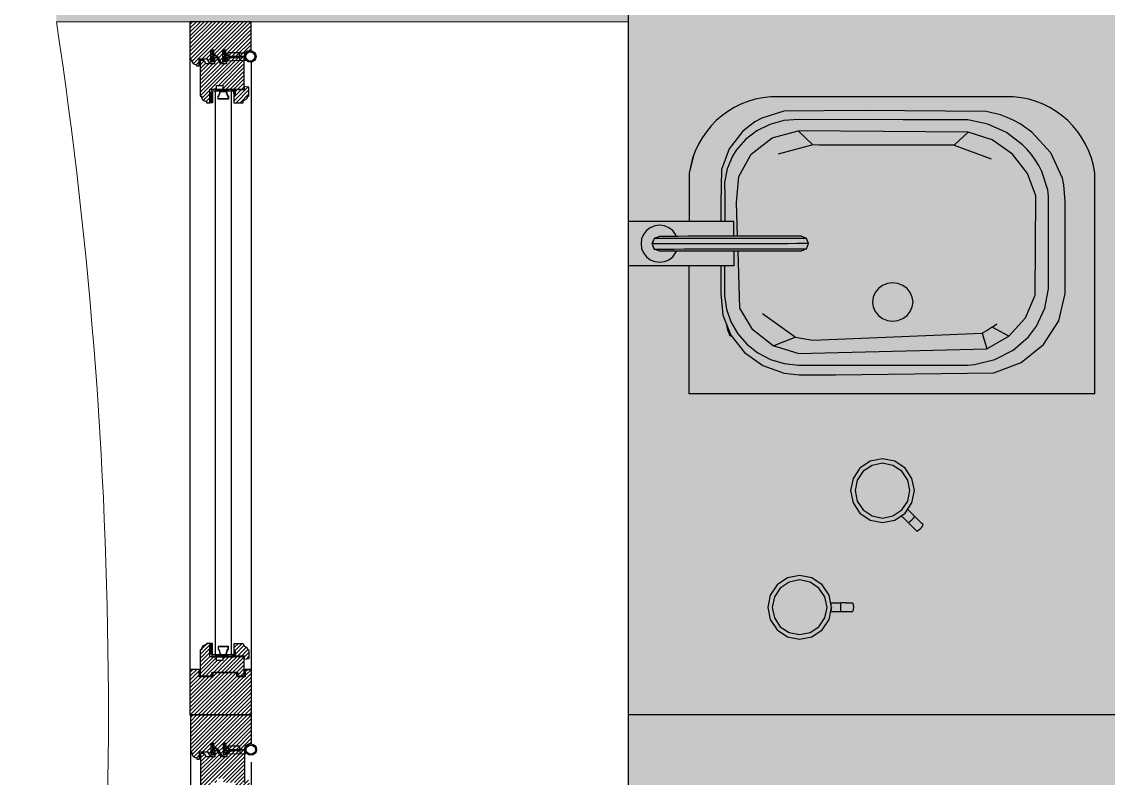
# Model space of a CAD drawing. Header units: millimetres. Extents: x 11706 to 69606, y 10911 to 38811.
# Drawn here: x 11706 to 12960, y 14337 to 15211 of the extents above; entities that cross this region are included whole.
import ezdxf

# ---------------------------------------------------------------- set-up
doc = ezdxf.new("R2010")
doc.units = ezdxf.units.MM
for name, color, linetype in [('2', 7, 'Continuous'), ('doors', 4, 'Continuous'), ('floor', 172, 'Continuous'), ('Furniture', 34, 'Continuous'), ('Plaster', 81, 'Continuous'), ('wall', 5, 'Continuous')]:
    doc.layers.add(name, color=color, linetype=linetype)

# ---------------------------------------------------------------- blocks, each defined once
blk = doc.blocks.new('Joint-K7335')
at = {"layer": '2', "color": 7}
for points in [[(3.9, 10.7, -0.206505), (4.5, 11.8, -0.277528), (4.6, 11.7), (4.7, 11.5, 0.626267), (5.4, 11.5, 0.131441), (5.5, 11.7), (5.5, 18, 0.509109), (4.6, 18.4, -0.294424), (2, 18.3, 0.173488), (1.3, 18.5), (0, 18.5), (0, 2.1, 0.415334), (1.2, 0.9, 0.048115), (1.5, 0.9, 0.113375), (1.5, 1), (4, 2.8, 0.235966), (4, 2.9), (4, 3.3, 0.247659), (4, 3.4, 0.287937), (3.6, 3.4), (1.8, 2.3, -0.576722), (1.5, 2.5), (1.5, 3.3, -0.235966), (1.6, 3.5), (4, 5.3, 0.235966), (4, 5.3), (4, 5.7, 0.247659), (4, 5.8, 0.287937), (3.6, 5.8), (1.8, 4.8, -0.576722), (1.5, 5), (1.5, 6.3, -0.384094), (2.6, 7.5, -0.021813), (2.7, 7.5), (6.5, 7.5), (6.5, 7.6, 0.333043), (5.7, 8.5, -0.293245), (5.3, 8.9, 0.008528), (5.2, 9.3, 0.265517), (5, 9.5, 0.023748), (4.8, 9.5, -0.356149), (3.9, 10.7, -0.356149)], [(3.2, 10.8, 0.355005), (4.6, 8.8, -0.567624), (4.7, 8.8, -0.24708), (4.4, 8.7), (2.2, 9, -0.351704), (1.2, 10.1), (1.2, 12.9, -0.414214), (1.5, 13.2), (1.6, 13.2, 0.277073), (1.9, 13.4), (3.7, 16.8, -0.041112), (3.8, 17), (4.1, 17.7, -0.50666), (4.6, 17.7, -0.2771), (4.6, 17.5), (4.6, 13.3, 0.213422), (4.7, 13.1, -0.886227), (4.4, 12.6, 0.250571), (3.2, 10.8)]]:
    blk.add_lwpolyline(points, format="xyb", dxfattribs=at)
blk.add_lwpolyline([(1.6, 17.8, 0.632714), (1, 17.6), (1, 14.2, 0.78091), (1.6, 14.1), (3.2, 17.1, -0.117333), (3.3, 17.2, 1.218085), (3, 17.5, -0.285776), (2.7, 17.3, -0.145588)], format="xyb", close=True, dxfattribs=at)
blk = doc.blocks.new('wind 1400')
h = blk.add_hatch()
h.set_pattern_fill('ANSI31', color=4, angle=-90, style=0)
h.set_pattern_definition([(225, (7116.948, 124612.3033), (-2.24506403, 2.24506403), [])])
edge = h.paths.add_edge_path()
edge.add_line((-7.8, 1558), (-7.8, 1551.6))
edge.add_line((-7.8, 1551.6), (-17.5, 1551.6))
edge.add_line((-17.5, 1551.6), (-19.3, 1554.6))
edge.add_arc((-20.6, 1553.9), 1.5, 30.1137, 90)
edge.add_line((-20.6, 1555.4), (-23.9, 1555.4))
edge.add_line((-23.9, 1555.4), (-24.3, 1555))
edge.add_line((-24.3, 1555), (-24.3, 1514.1))
edge.add_line((-24.3, 1514.1), (-22.8, 1514.1))
edge.add_arc((-16.8, 1514.1), 6, 180, 270)
edge.add_line((-16.8, 1508.1), (-16.8, 1506.6))
edge.add_line((-16.8, 1506.6), (-13, 1506.6))
edge.add_line((-13, 1506.6), (-13, 1522))
edge.add_line((-13, 1522), (-5.5, 1522))
edge.add_line((-5.5, 1522), (-5.5, 1526.5))
edge.add_line((-5.5, 1526.5), (2, 1526.5))
edge.add_line((2, 1526.5), (2, 1522))
edge.add_line((2, 1522), (26.7, 1522))
edge.add_line((26.7, 1522), (26.7, 1558.8))
edge.add_line((26.7, 1558.8), (26.4, 1559.1))
edge.add_line((26.4, 1559.1), (6.5, 1558.6))
edge.add_line((6.5, 1558.6), (6.1, 1558.2))
edge.add_line((6.1, 1558.2), (6.1, 1551.6))
edge.add_line((6.1, 1551.6), (-0.6, 1551.6))
edge.add_line((-0.6, 1551.6), (-4.8, 1558.4))
edge.add_line((-4.8, 1558.4), (-7.4, 1558.4))
edge.add_line((-7.4, 1558.4), (-7.8, 1558))
edge = h.paths.add_edge_path()
edge.add_line((16.2, 1521.3), (16.2, 1516))
edge.add_line((16.2, 1516), (14.7, 1516))
edge.add_line((14.7, 1516), (14.7, 1506.6))
edge.add_line((14.7, 1506.6), (25.2, 1506.6))
edge.add_arc((29.1, 1506.7), 3.87, 108.7208, 181.2952, ccw=False)
edge.add_arc((26.6, 1514), 3.87, 288.7208, 361.2952)
edge.add_line((30.5, 1514.1), (32, 1514.1))
edge.add_line((32, 1514.1), (32, 1524.4))
edge.add_line((32, 1524.4), (26.7, 1525.4))
edge.add_line((26.7, 1525.4), (26.7, 1521.6))
edge.add_line((26.7, 1521.6), (16.2, 1521.3))
edge = h.paths.add_edge_path()
edge.add_line((7.5, 1560.3), (26.7, 1560.3))
edge.add_arc((33.5, 1560.3), 6.75, 90, 180, ccw=False)
edge.add_line((33.5, 1567), (34.5, 1567))
edge.add_line((34.5, 1567), (34.5, 1600))
edge.add_line((34.5, 1600), (-36, 1600))
edge.add_line((-36, 1600), (-36, 1556.5))
edge.add_line((-36, 1556.5), (-34.5, 1556.5))
edge.add_arc((-28.5, 1556.5), 6, 180, 270)
edge.add_line((-28.5, 1550.5), (-28.5, 1549))
edge.add_line((-28.5, 1549), (-25.4, 1549))
edge.add_line((-25.4, 1549), (-25.4, 1557.3))
edge.add_line((-25.4, 1557.3), (-16.4, 1557.3))
edge.add_line((-16.4, 1557.3), (-14.1, 1553.5))
edge.add_line((-14.1, 1553.5), (-12.3, 1553.5))
edge.add_line((-12.3, 1553.5), (-11.9, 1553.9))
edge.add_line((-11.9, 1553.9), (-11.9, 1567.4))
edge.add_line((-11.9, 1567.4), (-8.9, 1567.4))
edge.add_line((-8.9, 1567.4), (-8.9, 1561.8))
edge.add_line((-8.9, 1561.8), (-6.4, 1561.8))
edge.add_line((-6.4, 1561.8), (-6.4, 1560.3))
edge.add_line((-6.4, 1560.3), (-4.3, 1560.3))
edge.add_line((-4.3, 1560.3), (-0.3, 1553.5))
edge.add_line((-0.3, 1553.5), (1.6, 1553.5))
edge.add_line((1.6, 1553.5), (2, 1553.9))
edge.add_line((2, 1553.9), (2, 1567.4))
edge.add_line((2, 1567.4), (5, 1567.4))
edge.add_line((5, 1567.4), (5, 1561.8))
edge.add_line((5, 1561.8), (7.5, 1561.8))
at = {"ltscale": 10}
h = blk.add_hatch(dxfattribs=at)
h.set_pattern_fill('BRASS', color=4, scale=0.225, angle=-135, style=0)
h.set_pattern_definition([(315, (591.1752, 3518.9014), (-1.0102788, -1.0102788), []), (315, (590.67, 3518.3963), (-1.0102788, -1.0102788), [0.714375, -0.3571875])])
h.paths.add_polyline_path([(-13, 1518.6), (-10, 1518.6), (-10, 1509.6), (-13, 1509.6)])
h = blk.add_hatch(dxfattribs=at)
h.set_pattern_fill('ANGLE', color=4, scale=0.1125, angle=-135, style=0)
h.set_pattern_definition([(315, (600.9252, 3518.9014), (-0.55565335, -0.55565335), [0.5715, -0.2143125]), (225, (600.9252, 3518.9014), (-0.55565335, 0.55565335), [0.5715, -0.2143125])])
edge = h.paths.add_edge_path()
edge.add_line((14.7, 1522), (14.7, 1519.8))
edge.add_line((14.7, 1519.8), (13.2, 1519.8))
edge.add_arc((13.5, 1520.9), 1.16, 104.793, 255.207, ccw=False)
edge.add_line((13.2, 1522), (14.7, 1522))
h = blk.add_hatch(dxfattribs=at)
h.set_pattern_fill('ANGLE', color=4, scale=0.1125, angle=-135, style=0)
h.set_pattern_definition([(315, (600.9252, 3523.0264), (-0.55565335, -0.55565335), [0.5715, -0.2143125]), (225, (600.9252, 3523.0264), (-0.55565335, 0.55565335), [0.5715, -0.2143125])])
edge = h.paths.add_edge_path()
edge.add_line((16.2, 1521.6), (16.2, 1517.1))
edge.add_arc((15.5, 1517.7), 0.938, 216.8699, 323.1301, ccw=False)
edge.add_line((14.7, 1517.1), (14.7, 1521.6))
edge.add_arc((15.5, 1521.1), 0.926, 35.8841, 144.1159, ccw=False)
h = blk.add_hatch(dxfattribs=at)
h.set_pattern_fill('ANGLE', color=4, scale=0.1125, angle=-135, style=0)
h.set_pattern_definition([(315, (591.1752, 3518.9014), (-0.55565335, -0.55565335), [0.5715, -0.2143125]), (225, (591.1752, 3518.9014), (-0.55565335, 0.55565335), [0.5715, -0.2143125])])
h.paths.add_polyline_path([(-13, 1509.6), (-10, 1509.6), (-10, 1506.6), (-13, 1506.6)])
h = blk.add_hatch()
h.set_pattern_fill('ANSI31', color=4, angle=-90, style=0)
h.set_pattern_definition([(225, (7116.948, 124784.8033), (-2.24506403, 2.24506403), [])])
edge = h.paths.add_edge_path()
edge.add_line((-13, 867.1), (-13, 882.5))
edge.add_line((-13, 882.5), (-16.8, 882.5))
edge.add_line((-16.8, 882.5), (-16.8, 881))
edge.add_arc((-16.8, 875), 6, 90, 180)
edge.add_line((-22.8, 875), (-24.3, 875))
edge.add_line((-24.3, 875), (-24.3, 845))
edge.add_line((-24.3, 845), (-10.8, 845))
edge.add_line((-10.8, 845), (-10.8, 848.8))
edge.add_line((-10.8, 848.8), (19.2, 848.8))
edge.add_line((19.2, 848.8), (19.2, 845))
edge.add_line((19.2, 845), (26.7, 845))
edge.add_line((26.7, 845), (26.7, 867.1))
edge.add_line((26.7, 867.1), (2, 867.1))
edge.add_line((2, 867.1), (2, 862.6))
edge.add_line((2, 862.6), (-5.5, 862.6))
edge.add_line((-5.5, 862.6), (-5.5, 867.1))
edge.add_line((-5.5, 867.1), (-13, 867.1))
h.paths.add_polyline_path([(-25.3, 852.5), (-36, 852.5), (-36, 800), (35, 800), (35, 852.5), (27.7, 852.5), (27.7, 844), (18.2, 844), (18.2, 848.8), (-9.8, 848.8), (-9.8, 844), (-25.3, 844)])
edge = h.paths.add_edge_path()
edge.add_line((16.5, 867.9), (16.5, 873.1))
edge.add_line((16.5, 873.1), (15, 873.1))
edge.add_line((15, 873.1), (15, 882.5))
edge.add_line((15, 882.5), (25.5, 882.5))
edge.add_arc((29.3, 882.4), 3.87, 178.7048, 251.2792)
edge.add_arc((26.8, 875.1), 3.87, -1.2952, 71.2792, ccw=False)
edge.add_line((30.7, 875), (32, 875))
edge.add_line((32, 875), (32, 864.7))
edge.add_line((32, 864.7), (27, 863.8))
edge.add_line((27, 863.8), (27, 867.9))
edge.add_line((27, 867.9), (16.5, 867.9))
h = blk.add_hatch(dxfattribs=at)
h.set_pattern_fill('ANGLE', color=4, scale=0.1125, angle=-135, style=0)
h.set_pattern_definition([(45, (591.1752, -1129.7764), (-0.55565335, 0.55565335), [0.5715, -0.2143125]), (135, (591.1752, -1129.7764), (-0.55565335, -0.55565335), [0.5715, -0.2143125])])
h.paths.add_polyline_path([(-13, 879.5), (-10, 879.5), (-10, 882.5), (-13, 882.5)])
h = blk.add_hatch(dxfattribs=at)
h.set_pattern_fill('BRASS', color=4, scale=0.225, angle=-135, style=0)
h.set_pattern_definition([(45, (591.1752, -1129.7764), (-1.0102788, 1.0102788), []), (45, (590.67, -1129.2713), (-1.0102788, 1.0102788), [0.714375, -0.3571875])])
h.paths.add_polyline_path([(-13, 870.5), (-10, 870.5), (-10, 879.5), (-13, 879.5)])
h = blk.add_hatch(dxfattribs=at)
h.set_pattern_fill('ANGLE', color=4, scale=0.1125, angle=-135, style=0)
h.set_pattern_definition([(45, (600.9252, -1129.7764), (-0.55565335, 0.55565335), [0.5715, -0.2143125]), (135, (600.9252, -1129.7764), (-0.55565335, -0.55565335), [0.5715, -0.2143125])])
edge = h.paths.add_edge_path()
edge.add_line((14.7, 867.1), (14.7, 869.4))
edge.add_line((14.7, 869.4), (13.2, 869.4))
edge.add_arc((13.5, 868.2), 1.16, 104.793, 255.207)
edge.add_line((13.2, 867.1), (14.7, 867.1))
h = blk.add_hatch(dxfattribs=at)
h.set_pattern_fill('ANGLE', color=4, scale=0.1125, angle=-135, style=0)
h.set_pattern_definition([(45, (600.9252, -1133.9014), (-0.55565335, 0.55565335), [0.5715, -0.2143125]), (135, (600.9252, -1133.9014), (-0.55565335, -0.55565335), [0.5715, -0.2143125])])
edge = h.paths.add_edge_path()
edge.add_line((16.2, 867.5), (16.2, 872))
edge.add_arc((15.5, 871.4), 0.938, 36.8699, 143.1301)
edge.add_line((14.7, 872), (14.7, 867.5))
edge.add_arc((15.5, 868.1), 0.926, 215.8841, 324.1159)
h = blk.add_hatch()
h.set_pattern_fill('ANSI31', color=4, angle=-90, style=0)
h.set_pattern_definition([(225, (7117.473, 123812.3033), (-2.24506403, 2.24506403), [])])
edge = h.paths.add_edge_path()
edge.add_line((-7.2, 758), (-7.2, 751.6))
edge.add_line((-7.2, 751.6), (-17, 751.6))
edge.add_line((-17, 751.6), (-18.7, 754.6))
edge.add_arc((-20, 753.9), 1.5, 30.1137, 90)
edge.add_line((-20, 755.4), (-23.4, 755.4))
edge.add_line((-23.4, 755.4), (-23.7, 755))
edge.add_line((-23.7, 755), (-23.7, 714.1))
edge.add_line((-23.7, 714.1), (-22.2, 714.1))
edge.add_arc((-16.2, 714.1), 6, 180, 270)
edge.add_line((-16.2, 708.1), (-16.2, 706.6))
edge.add_line((-16.2, 706.6), (-12.5, 706.6))
edge.add_line((-12.5, 706.6), (-12.5, 722))
edge.add_line((-12.5, 722), (-5, 722))
edge.add_line((-5, 722), (-5, 726.5))
edge.add_line((-5, 726.5), (2.5, 726.5))
edge.add_line((2.5, 726.5), (2.5, 722))
edge.add_line((2.5, 722), (27.3, 722))
edge.add_line((27.3, 722), (27.3, 758.8))
edge.add_line((27.3, 758.8), (26.9, 759.1))
edge.add_line((26.9, 759.1), (7, 758.6))
edge.add_line((7, 758.6), (6.6, 758.2))
edge.add_line((6.6, 758.2), (6.6, 751.6))
edge.add_line((6.6, 751.6), (-0.1, 751.6))
edge.add_line((-0.1, 751.6), (-4.2, 758.4))
edge.add_line((-4.2, 758.4), (-6.9, 758.4))
edge.add_line((-6.9, 758.4), (-7.2, 758))
edge = h.paths.add_edge_path()
edge.add_line((16.8, 721.3), (16.8, 716))
edge.add_line((16.8, 716), (15.3, 716))
edge.add_line((15.3, 716), (15.3, 706.6))
edge.add_line((15.3, 706.6), (25.8, 706.6))
edge.add_arc((29.6, 706.7), 3.87, 108.7208, 181.2952, ccw=False)
edge.add_arc((27.1, 714), 3.87, 288.7208, 361.2952)
edge.add_line((31, 714.1), (32.5, 714.1))
edge.add_line((32.5, 714.1), (32.5, 724.4))
edge.add_line((32.5, 724.4), (27.3, 725.4))
edge.add_line((27.3, 725.4), (27.3, 721.6))
edge.add_line((27.3, 721.6), (16.8, 721.3))
edge = h.paths.add_edge_path()
edge.add_line((8, 760.2), (27.3, 760.2))
edge.add_arc((34, 760.2), 6.75, 90, 180, ccw=False)
edge.add_line((34, 767), (35, 767))
edge.add_line((35, 767), (35, 800))
edge.add_line((35, 800), (-35.5, 800))
edge.add_line((-35.5, 800), (-35.5, 756.5))
edge.add_line((-35.5, 756.5), (-34, 756.5))
edge.add_arc((-28, 756.5), 6, 180, 270)
edge.add_line((-28, 750.5), (-28, 749))
edge.add_line((-28, 749), (-24.9, 749))
edge.add_line((-24.9, 749), (-24.9, 757.2))
edge.add_line((-24.9, 757.2), (-15.9, 757.2))
edge.add_line((-15.9, 757.2), (-13.6, 753.5))
edge.add_line((-13.6, 753.5), (-11.7, 753.5))
edge.add_line((-11.7, 753.5), (-11.4, 753.9))
edge.add_line((-11.4, 753.9), (-11.4, 767.4))
edge.add_line((-11.4, 767.4), (-8.4, 767.4))
edge.add_line((-8.4, 767.4), (-8.4, 761.8))
edge.add_line((-8.4, 761.8), (-5.9, 761.8))
edge.add_line((-5.9, 761.8), (-5.9, 760.2))
edge.add_line((-5.9, 760.2), (-3.8, 760.2))
edge.add_line((-3.8, 760.2), (0.3, 753.5))
edge.add_line((0.3, 753.5), (2.1, 753.5))
edge.add_line((2.1, 753.5), (2.5, 753.9))
edge.add_line((2.5, 753.9), (2.5, 767.4))
edge.add_line((2.5, 767.4), (5.5, 767.4))
edge.add_line((5.5, 767.4), (5.5, 761.8))
edge.add_line((5.5, 761.8), (8, 761.8))
at = {"color": 8}
for p, q in [((-36, 1556.5), (-36, 852.5)), ((35, 852.5), (35, 1553.4)), ((-35.5, 756.5), (-35, 52.5)), ((35.5, 52.5), (35, 745.3))]:
    blk.add_line(p, q, dxfattribs=at)
for p, q in [((7.5, 1561.8), (7.5, 1560.3)), ((14.7, 869.4), (-10, 869.4)), ((-10.8, 845), (-10.8, 848.8)), ((26.7, 852.5), (35, 852.5)), ((8, 761.8), (8, 760.2))]:
    blk.add_line(p, q)
at = {"color": 4, "ltscale": 10}
for p, q in [((21, 1564), (27.9, 1564)), ((21.2, 1555.1), (28.1, 1555.5)), ((-10.8, 1522), (12.5, 1519.8)), ((-10.8, 1519.8), (12.5, 1522)), ((14.7, 1519.8), (-10, 1519.8)), ((-10.8, 869.4), (12.5, 867.1)), ((-10.8, 867.1), (12.5, 869.4)), ((21.7, 755.1), (28.6, 755.5))]:
    blk.add_line(p, q, dxfattribs=at)
at = {"color": 7}
for p, q in [((-6.8, 1519.8), (-6.8, 869.4)), ((11.5, 1519.8), (11.5, 869.4))]:
    blk.add_line(p, q, dxfattribs=at)
for points in [[(7.5, 1560.3), (26.7, 1560.3, -0.414214), (33.5, 1567), (34.5, 1567), (34.5, 1600), (-36, 1600), (-36, 1556.5), (-34.5, 1556.5, 0.414214), (-28.5, 1550.5), (-28.5, 1549), (-25.4, 1549), (-25.4, 1557.3), (-16.4, 1557.3), (-14.1, 1553.5), (-12.3, 1553.5), (-11.9, 1553.9), (-11.9, 1567.4), (-8.9, 1567.4), (-8.9, 1561.8), (-6.4, 1561.8), (-6.4, 1560.3), (-4.3, 1560.3), (-0.3, 1553.5), (1.6, 1553.5), (2, 1553.9), (2, 1567.4), (5, 1567.4), (5, 1561.8), (7.5, 1561.8)], [(-13, 867.1), (-13, 882.5), (-16.8, 882.5), (-16.8, 881, 0.414214), (-22.8, 875), (-24.3, 875), (-24.3, 845), (-10.8, 845), (-10.8, 848.8), (19.2, 848.8), (19.2, 845), (26.7, 845), (26.7, 867.1), (2, 867.1), (2, 862.6), (-5.5, 862.6), (-5.5, 867.1), (-13, 867.1)], [(8, 760.2), (27.3, 760.2, -0.414214), (34, 767), (35, 767), (35, 800), (-35.5, 800), (-35.5, 756.5), (-34, 756.5, 0.414214), (-28, 750.5), (-28, 749), (-24.9, 749), (-24.9, 757.2), (-15.9, 757.2), (-13.6, 753.5), (-11.7, 753.5), (-11.4, 753.9), (-11.4, 767.4), (-8.4, 767.4), (-8.4, 761.8), (-5.9, 761.8), (-5.9, 760.2), (-3.8, 760.2), (0.3, 753.5), (2.1, 753.5), (2.5, 753.9), (2.5, 767.4), (5.5, 767.4), (5.5, 761.8), (8, 761.8)], [(27.3, 722), (27.3, 758.8), (26.9, 759.1), (7, 758.6), (6.6, 758.2), (6.6, 751.6), (-0.1, 751.6), (-4.2, 758.4), (-6.9, 758.4), (-7.2, 758), (-7.2, 751.6), (-17, 751.6), (-18.7, 754.6, 0.267417), (-20, 755.4), (-23.4, 755.4), (-23.7, 755), (-23.7, 714.1)]]:
    blk.add_lwpolyline(points, format="xyb", dxfattribs=at)
for points in [[(-7.8, 1558), (-7.8, 1551.6), (-17.5, 1551.6), (-19.3, 1554.6, 0.267417), (-20.6, 1555.4), (-23.9, 1555.4), (-24.3, 1555), (-24.3, 1514.1), (-22.8, 1514.1, 0.414214), (-16.8, 1508.1), (-16.8, 1506.6), (-13, 1506.6), (-13, 1522), (-5.5, 1522), (-5.5, 1526.5), (2, 1526.5), (2, 1522), (26.7, 1522), (26.7, 1558.8), (26.4, 1559.1), (6.5, 1558.6), (6.1, 1558.2), (6.1, 1551.6), (-0.6, 1551.6), (-4.8, 1558.4), (-7.4, 1558.4)], [(16.2, 1521.3), (16.2, 1516), (14.7, 1516), (14.7, 1506.6), (25.2, 1506.6, -0.327693), (27.9, 1510.4, 0.327693), (30.5, 1514.1), (32, 1514.1), (32, 1524.4), (26.7, 1525.4), (26.7, 1521.6), (16.2, 1521.3)], [(16.5, 867.9), (16.5, 873.1), (15, 873.1), (15, 882.5), (25.5, 882.5, 0.327693), (28.1, 878.7, -0.327693), (30.7, 875), (32, 875), (32, 864.7), (27, 863.8), (27, 867.9), (16.5, 867.9)]]:
    blk.add_lwpolyline(points, format="xyb", close=True, dxfattribs=at)
at = {"color": 4, "ltscale": 10}
for points in [[(21, 1560.3), (21, 1564), (7.5, 1564), (7.5, 1560.3)], [(21, 1558.9), (21.2, 1555.1), (7.7, 1554.5), (7.5, 1558.2)], [(-13, 1518.6), (-10, 1518.6), (-10, 1509.6), (-13, 1509.6)], [(12.5, 1522), (12.5, 1519.8), (-10.8, 1519.8), (-10.8, 1522)], [(-13, 1509.6), (-10, 1509.6), (-10, 1506.6), (-13, 1506.6)], [(-13, 879.5), (-10, 879.5), (-10, 882.5), (-13, 882.5)], [(-13, 870.5), (-10, 870.5), (-10, 879.5), (-13, 879.5)], [(12.5, 867.1), (12.5, 869.4), (-10.8, 869.4), (-10.8, 867.1)], [(21.5, 760.2), (21.5, 764), (8, 764), (8, 760.2)], [(21.5, 758.9), (21.7, 755.1), (8.2, 754.5), (8, 758.2)]]:
    blk.add_lwpolyline(points, close=True, dxfattribs=at)
at = {"color": 7}
for points in [[(8.4, 1510.8), (-3.6, 1510.8), (-3.6, 1514.5), (-2.9, 1514.5), (-1.1, 1519.8), (5.8, 1519.8), (7.6, 1514.5), (8.4, 1514.5)], [(8, 1511.1), (-3.3, 1511.1), (-3.3, 1514.1), (-2.6, 1514.1), (-0.8, 1519.4), (5.5, 1519.4), (7.3, 1514.1), (8, 1514.1)], [(8.4, 879.1), (-3.6, 879.1), (-3.6, 875.4), (-2.9, 875.4), (-1.1, 869.4), (5.8, 869.4), (7.6, 875.4), (8.4, 875.4)], [(8, 878.7), (-3.3, 878.7), (-3.3, 875.7), (-2.6, 875.7), (-0.8, 869.7), (5.5, 869.7), (7.3, 875.7), (8, 875.7)]]:
    blk.add_lwpolyline(points, close=True, dxfattribs=at)
at = {"color": 4, "ltscale": 10}
for points in [[(14.7, 1522), (14.7, 1519.8), (13.2, 1519.8, -0.770201), (13.2, 1522)], [(16.2, 1521.6), (16.2, 1517.1, -0.5), (14.7, 1517.1), (14.7, 1521.6, -0.5108)], [(14.7, 867.1), (14.7, 869.4), (13.2, 869.4, 0.770201), (13.2, 867.1)], [(16.2, 867.5), (16.2, 872, 0.5), (14.7, 872), (14.7, 867.5, 0.5108)]]:
    blk.add_lwpolyline(points, format="xyb", close=True, dxfattribs=at)
at = {"color": 7}
blk.add_lwpolyline([(-25.3, 852.5), (-36, 852.5), (-36, 800), (35, 800), (35, 852.5), (27.7, 852.5), (27.7, 844), (18.2, 844), (18.2, 848.8), (-9.8, 848.8), (-9.8, 844), (-25.3, 844), (-25.3, 852.5)], dxfattribs=at)
for centre, radius in [((33.7, 1559.9), 6.56), ((33.7, 1559.9), 5.25), ((34.2, 759.9), 6.56), ((34.2, 759.9), 5.25)]:
    blk.add_circle(centre, radius, dxfattribs=at)
at = {"color": 4, "ltscale": 10, "xscale": -0.75, "yscale": 0.75, "zscale": 0.75, "rotation": 180}
for p in [(-11.9, 1567.4), (2, 1567.4), (-11.4, 767.4), (2.5, 767.4)]:
    blk.add_blockref('Joint-K7335', p, dxfattribs=at)
blk = doc.blocks.new('yuti7765')
blk.add_hatch(color=254).paths.add_polyline_path([(0, -1400.1), (0, 0), (3466.5, -0.1), (3466.5, -622.2), (618.4, -622.2), (618.4, -1400.1)])
for p, q in [((444.5, -686.7), (163.9, -686.7)), ((153.8, -711.4), (146, -715.7)), ((179.2, -703.1), (153.8, -711.4)), ((179.3, -714.1), (163.1, -718.5)), ((272.2, -702.4), (179.2, -703.1)), ((196.1, -712.8), (179.3, -714.1)), ((316.9, -713.3), (196.1, -712.8)), ((412.9, -703.5), (272.2, -702.4)), ((391.5, -713.3), (316.9, -713.3)), ((414.7, -718.2), (391.5, -713.3)), ((429.2, -707.6), (412.9, -703.5)), ((437, -710.4), (429.2, -707.6)), ((444.6, -713.9), (437, -710.4)), ((452, -717.8), (444.6, -713.9)), ((132.2, -726.4), (116.3, -746.8)), ((146, -715.7), (132.2, -726.4)), ((148.1, -725.9), (135.1, -736)), ((163.1, -718.5), (148.1, -725.9)), ((165.9, -734.1), (195.7, -726)), ((391.9, -727.3), (195.7, -726)), ((195.7, -726), (212.9, -742)), ((436.1, -727.9), (414.7, -718.2)), ((465.6, -727.3), (452, -717.8)), ((135.1, -736), (124.4, -748.3)), ((141.8, -752.7), (165.9, -734.1)), ((391.9, -727.3), (376, -742.4)), ((419.6, -736.3), (391.9, -727.3)), ((443.2, -752.7), (419.6, -736.3)), ((454.7, -741.9), (436.1, -727.9)), ((487.5, -751.3), (465.6, -727.3)), ((116.3, -746.8), (107.5, -770.7)), ((124.4, -748.3), (120.1, -755.1)), ((212.9, -742), (172.8, -752.9)), ((219.9, -742.4), (212.9, -742)), ((376, -742.4), (219.9, -742.4)), ((376, -742.4), (418.7, -758.1)), ((460.1, -747.3), (454.7, -741.9)), ((465, -753.2), (460.1, -747.3)), ((500.8, -780.4), (487.5, -751.3)), ((75.4, -753), (70.3, -774.9)), ((120.1, -755.1), (113.8, -769.9)), ((127.3, -778.7), (141.8, -752.7)), ((460.6, -775), (443.2, -752.7)), ((469.5, -759.4), (465, -753.2)), ((473.5, -765.9), (469.5, -759.4)), ((70.3, -774.9), (70.3, -830.5)), ((107.5, -770.7), (106.7, -809.5)), ((113.8, -769.9), (110.8, -785.5)), ((470.1, -801.1), (460.6, -775)), ((476.9, -772.7), (473.5, -765.9)), ((483.8, -794.1), (476.9, -772.7)), ((538.1, -774.9), (537.1, -767.5)), ((538.1, -1029.3), (538.1, -774.9)), ((110.8, -785.5), (111.1, -801.5)), ((124.8, -808.7), (127.3, -778.7)), ((502.6, -788.1), (500.8, -780.4)), ((503.9, -807.4), (502.6, -788.1)), ((111.1, -801.5), (111.1, -830.5)), ((469.2, -915.7), (470.1, -801.1)), ((484.9, -801.5), (483.8, -794.1)), ((484.9, -908.3), (484.9, -801.5)), ((106.7, -809.5), (106.7, -830.5)), ((126, -847.6), (124.8, -808.7)), ((503.9, -913.8), (503.9, -807.4)), ((121.5, -830.5), (0, -830.5)), ((25.3, -837.7), (20.8, -841.1)), ((30.4, -835.6), (25.3, -837.7)), ((35.9, -834.8), (30.4, -835.6)), ((41.5, -835.6), (35.9, -834.8)), ((46.6, -837.7), (41.5, -835.6)), ((51.1, -841.1), (46.6, -837.7)), ((121.5, -831.4), (121.5, -830.5)), ((121.5, -847.6), (121.5, -831.4)), ((15.3, -850.7), (14.6, -856.2)), ((17.4, -845.5), (15.3, -850.7)), ((20.8, -841.1), (17.4, -845.5)), ((29.9, -850.2), (27.4, -856.2)), ((35.9, -847.7), (29.9, -850.2)), ((29.9, -850.2), (32.4, -849.1)), ((52.8, -850.2), (29.9, -850.2)), ((57.3, -847.7), (35.9, -847.7)), ((54.5, -845.5), (51.1, -841.1)), ((64.8, -850.1), (52.8, -850.2)), ((55.4, -847.7), (54.5, -845.5)), ((68.4, -847.6), (57.3, -847.7)), ((78.5, -850.1), (64.8, -850.1)), ((95.3, -847.6), (68.4, -847.6)), ((93.6, -850.1), (78.5, -850.1)), ((109.6, -850.1), (93.6, -850.1)), ((110.1, -847.6), (95.3, -847.6)), ((125.8, -850.1), (109.6, -850.1)), ((125.2, -847.6), (110.1, -847.6)), ((140, -847.6), (125.2, -847.6)), ((141.7, -850.1), (125.8, -850.1)), ((166.9, -847.6), (140, -847.6)), ((156.8, -850.1), (141.7, -850.1)), ((182.5, -850.1), (156.8, -850.1)), ((178, -847.6), (166.9, -847.6)), ((199.4, -847.6), (178, -847.6)), ((192.3, -850.1), (182.5, -850.1)), ((205.4, -850.1), (192.3, -850.1)), ((205.4, -850.1), (199.4, -847.6)), ((207.9, -856.1), (205.4, -850.1)), ((14.6, -856.2), (15.3, -861.7)), ((15.3, -861.7), (17.4, -866.9)), ((27.4, -856.2), (28.7, -853)), ((27.4, -856.2), (29.9, -862.3)), ((50.9, -856.2), (27.4, -856.2)), ((29.9, -862.3), (28.7, -859.3)), ((29.9, -862.3), (52.8, -862.3)), ((36, -864.8), (29.9, -862.3)), ((36, -864.8), (32.8, -863.5)), ((57.3, -864.8), (36, -864.8)), ((63.3, -856.2), (50.9, -856.2)), ((52.8, -862.3), (64.8, -862.2)), ((54.5, -866.9), (55.4, -864.8)), ((68.4, -864.8), (57.3, -864.8)), ((77.4, -856.2), (63.3, -856.2)), ((64.8, -862.2), (78.5, -862.2)), ((81.2, -864.8), (68.4, -864.8)), ((93, -856.2), (77.4, -856.2)), ((78.5, -862.2), (93.6, -862.2)), ((95.3, -864.7), (81.2, -864.8)), ((109.3, -856.2), (93, -856.2)), ((93.6, -862.2), (109.6, -862.2)), ((110.1, -864.7), (95.3, -864.7)), ((126, -856.2), (109.3, -856.2)), ((109.6, -862.2), (125.8, -862.2)), ((125.2, -864.7), (110.1, -864.7)), ((121.5, -864.7), (121.5, -869)), ((140, -864.7), (125.2, -864.7)), ((125.8, -862.2), (141.7, -862.2)), ((142.4, -856.2), (126, -856.2)), ((128.7, -930.4), (126.6, -864.7)), ((154.1, -864.7), (140, -864.7)), ((141.7, -862.2), (156.8, -862.2)), ((157.9, -856.2), (142.4, -856.2)), ((178, -864.7), (154.1, -864.7)), ((156.8, -862.2), (182.5, -862.2)), ((184.4, -856.2), (157.9, -856.2)), ((187.1, -864.7), (178, -864.7)), ((182.5, -862.2), (192.3, -862.2)), ((194.4, -856.1), (184.4, -856.2)), ((199.4, -864.7), (187.1, -864.7)), ((192.3, -862.2), (205.4, -862.2)), ((207.9, -856.1), (194.4, -856.1)), ((205.4, -862.2), (199.4, -864.7)), ((205.4, -862.2), (207.9, -856.1)), ((17.4, -866.9), (20.8, -871.3)), ((20.8, -871.3), (25.3, -874.7)), ((25.3, -874.7), (30.4, -876.9)), ((30.4, -876.9), (35.9, -877.6)), ((35.9, -877.6), (41.5, -876.9)), ((41.5, -876.9), (46.6, -874.7)), ((46.6, -874.7), (51.1, -871.3)), ((51.1, -871.3), (54.5, -866.9)), ((121.5, -869), (121.5, -874.4)), ((121.5, -874.4), (121.5, -878.4)), ((121.5, -881.9), (0, -881.9)), ((70.3, -1026.1), (70.3, -881.9)), ((106.7, -881.9), (106.7, -913.8)), ((111, -881.9), (111, -916.1)), ((121.5, -878.4), (121.5, -881)), ((121.5, -881), (121.5, -881.9)), ((298.9, -902.1), (293.3, -904.3)), ((305, -901.4), (298.9, -902.1)), ((311, -902.1), (305, -901.4)), ((316.7, -904.3), (311, -902.1)), ((106.7, -913.8), (108.8, -938.6)), ((284.7, -912.4), (282.3, -917.7)), ((288.4, -907.8), (284.7, -912.4)), ((293.3, -904.3), (288.4, -907.8)), ((321.5, -907.8), (316.7, -904.3)), ((325.2, -912.4), (321.5, -907.8)), ((327.6, -917.7), (325.2, -912.4)), ((480.7, -930.6), (484.9, -908.3)), ((496.5, -945.1), (503.9, -913.8)), ((111, -916.1), (113.1, -931.6)), ((282.3, -917.7), (281.5, -923.5)), ((281.5, -923.5), (282.3, -929.2)), ((328.4, -923.5), (327.6, -917.7)), ((327.6, -929.2), (328.4, -923.5)), ((458.2, -941.7), (469.2, -915.7)), ((108.8, -938.6), (118.1, -961.8)), ((113.1, -931.6), (118.2, -946.5)), ((143.4, -955.7), (128.7, -930.4)), ((192.6, -964), (154.6, -937)), ((282.3, -929.2), (284.7, -934.5)), ((284.7, -934.5), (288.4, -939.1)), ((288.4, -939.1), (293.3, -942.6)), ((316.7, -942.6), (321.5, -939.1)), ((321.5, -939.1), (325.2, -934.5)), ((325.2, -934.5), (327.6, -929.2)), ((470.9, -951.3), (480.7, -930.6)), ((113.5, -950.3), (114.5, -954.4)), ((113.9, -951.7), (113.5, -950.3)), ((114.5, -954.4), (113.9, -951.7)), ((118.2, -946.5), (126.2, -960.2)), ((293.3, -942.6), (298.9, -944.8)), ((298.9, -944.8), (305, -945.5)), ((305, -945.5), (311, -944.8)), ((311, -944.8), (316.7, -942.6)), ((419.7, -952.7), (414.1, -956.2)), ((419.7, -952.7), (425, -948.8)), ((439, -963), (419.7, -952.7)), ((439, -963), (458.2, -941.7)), ((461.5, -963.7), (470.9, -951.3)), ((479, -972.6), (496.5, -945.1)), ((114.9, -955.8), (114.5, -954.4)), ((116.7, -960.7), (114.9, -955.8)), ((117.1, -962), (116.7, -960.7)), ((117.1, -962), (118.6, -962.4)), ((119.1, -963.1), (117.1, -962)), ((118.1, -961.8), (134, -981.7)), ((126.2, -960.2), (136.8, -972.2)), ((167, -974.1), (143.4, -955.7)), ((167, -974.1), (192.6, -964)), ((192.6, -964), (213, -967.4)), ((213, -967.4), (408.2, -959.3)), ((414.1, -956.2), (408.2, -959.3)), ((408.2, -959.3), (413.5, -977.5)), ((413.5, -977.5), (439, -963)), ((443.8, -979), (461.5, -963.7)), ((136.8, -972.2), (149.5, -982.2)), ((196, -983), (167, -974.1)), ((196, -983), (413.5, -977.5)), ((453.1, -993.4), (479, -972.6)), ((134, -981.7), (155.1, -996.6)), ((149.5, -982.2), (164.1, -989.7)), ((164.1, -989.7), (179.8, -994.6)), ((399.5, -995.7), (422.7, -989.9)), ((422.7, -989.9), (443.8, -979)), ((155.1, -996.6), (179.7, -1005.5)), ((179.8, -994.6), (196.2, -996.5)), ((196.2, -996.5), (391.5, -996.4)), ((391.5, -996.4), (399.5, -995.7)), ((421.5, -1005.3), (453.1, -993.4)), ((179.7, -1005.5), (197.1, -1007.6)), ((197.1, -1007.6), (206, -1007.4)), ((206, -1007.4), (239.1, -1007.4)), ((239.1, -1007.4), (421.5, -1005.3)), ((70.3, -1029.3), (70.3, -1026.1)), ((538.1, -1029.3), (70.3, -1029.3)), ((267.2, -1115.2), (259.2, -1127.1)), ((279.1, -1107.2), (267.2, -1115.2)), ((281.1, -1112), (270.9, -1118.9)), ((293.2, -1104.4), (279.1, -1107.2)), ((293.2, -1109.6), (281.1, -1112)), ((307.3, -1107.2), (293.2, -1104.4)), ((305.3, -1112), (293.2, -1109.6)), ((315.5, -1118.9), (305.3, -1112)), ((319.3, -1115.2), (307.3, -1107.2)), ((327.2, -1127.1), (319.3, -1115.2)), ((259.2, -1127.1), (256.4, -1141.2)), ((270.9, -1118.9), (264, -1129.1)), ((322.4, -1129.1), (315.5, -1118.9)), ((330, -1141.2), (327.2, -1127.1)), ((264, -1129.1), (261.6, -1141.2)), ((324.8, -1141.2), (322.4, -1129.1)), ((256.4, -1141.2), (259.2, -1155.3)), ((261.6, -1141.2), (264, -1153.3)), ((264, -1153.3), (270.9, -1163.5)), ((315.5, -1163.5), (322.4, -1153.3)), ((322.4, -1153.3), (324.8, -1141.2)), ((327.2, -1155.3), (330, -1141.2)), ((259.2, -1155.3), (267.2, -1167.2)), ((270.9, -1163.5), (281.1, -1170.4)), ((305.3, -1170.4), (315.5, -1163.5)), ((319.3, -1167.2), (327.2, -1155.3)), ((320.1, -1166), (320.8, -1164.9)), ((320.8, -1164.9), (321.9, -1163.3)), ((322.3, -1162.6), (322.3, -1162.7)), ((322.6, -1162.9), (322.3, -1162.6)), ((326, -1166.3), (322.6, -1162.9)), ((267.2, -1167.2), (279.1, -1175.2)), ((279.1, -1175.2), (293.2, -1178)), ((281.1, -1170.4), (293.2, -1172.8)), ((293.2, -1172.8), (305.3, -1170.4)), ((293.2, -1178), (307.3, -1175.2)), ((307.3, -1175.2), (319.3, -1167.2)), ((318.6, -1173.8), (314.9, -1170.1)), ((315.2, -1169.9), (315.5, -1169.7)), ((315.5, -1169.7), (316.7, -1169)), ((323.2, -1178.4), (318.6, -1173.8)), ((323.2, -1178.4), (323.7, -1177.9)), ((327.9, -1183.1), (323.2, -1178.4)), ((323.7, -1177.9), (325.1, -1176.5)), ((325.1, -1176.5), (326.9, -1174.7)), ((330.6, -1171), (326, -1166.3)), ((326.9, -1174.7), (328.8, -1172.8)), ((328.8, -1172.8), (330.1, -1171.5)), ((330.6, -1171), (330.1, -1171.5)), ((335.3, -1175.6), (330.6, -1171)), ((338.7, -1179), (335.3, -1175.6)), ((327.9, -1183.1), (331.3, -1186.5)), ((331.3, -1186.5), (332.5, -1187.7)), ((332.5, -1187.7), (333.5, -1187.7)), ((333.5, -1187.7), (335.2, -1186.6)), ((335.2, -1186.6), (337.2, -1184.9)), ((337.2, -1184.9), (338.9, -1182.9)), ((340, -1180.3), (338.7, -1179)), ((338.9, -1182.9), (339.9, -1181.2)), ((339.9, -1181.2), (340, -1180.3)), ((197.6, -1239), (183.5, -1241.9)), ((211.7, -1241.9), (197.6, -1239)), ((171.6, -1249.8), (163.6, -1261.8)), ((175.3, -1253.6), (168.4, -1263.8)), ((183.5, -1241.9), (171.6, -1249.8)), ((185.5, -1246.7), (175.3, -1253.6)), ((197.6, -1244.3), (185.5, -1246.7)), ((209.7, -1246.7), (197.6, -1244.3)), ((219.9, -1253.6), (209.7, -1246.7)), ((223.6, -1249.8), (211.7, -1241.9)), ((226.8, -1263.8), (219.9, -1253.6)), ((231.6, -1261.8), (223.6, -1249.8)), ((163.6, -1261.8), (160.8, -1275.9)), ((168.4, -1263.8), (166, -1275.9)), ((229.2, -1275.9), (226.8, -1263.8)), ((234.4, -1275.9), (231.6, -1261.8)), ((160.8, -1275.9), (163.6, -1290)), ((166, -1275.9), (168.4, -1288)), ((226.8, -1288), (229.2, -1275.9)), ((231.6, -1290), (234.4, -1275.9)), ((233.4, -1270.5), (238.5, -1270.5)), ((233.4, -1270.8), (233.4, -1270.5)), ((233.4, -1270.8), (233.5, -1271.2)), ((233.9, -1273.1), (233.4, -1270.8)), ((234.1, -1274.3), (233.5, -1271.2)), ((233.9, -1278.3), (233.7, -1279.7)), ((234.4, -1275.9), (233.9, -1278.3)), ((238.5, -1270.5), (245.1, -1270.5)), ((251.7, -1270.5), (245.1, -1270.5)), ((245.1, -1270.5), (245.1, -1271.2)), ((245.1, -1280.3), (245.1, -1271.2)), ((251.7, -1270.5), (258.3, -1270.5)), ((258.3, -1270.5), (258.9, -1271.2)), ((258.9, -1271.2), (259.4, -1273.1)), ((259.4, -1278.3), (258.9, -1280.3)), ((259.4, -1273.1), (259.6, -1275.7)), ((259.6, -1275.7), (259.4, -1278.3)), ((163.6, -1290), (171.6, -1301.9)), ((168.4, -1288), (175.3, -1298.2)), ((219.9, -1298.2), (226.8, -1288)), ((223.6, -1301.9), (231.6, -1290)), ((258.3, -1281), (233.4, -1281)), ((233.5, -1280.7), (233.5, -1280.6)), ((233.5, -1280.7), (233.5, -1280.7)), ((245.1, -1281), (245.1, -1280.3)), ((258.9, -1280.3), (258.3, -1281)), ((171.6, -1301.9), (183.5, -1309.9)), ((175.3, -1298.2), (185.5, -1305)), ((209.7, -1305), (219.9, -1298.2)), ((211.7, -1309.9), (223.6, -1301.9)), ((183.5, -1309.9), (197.6, -1312.7)), ((185.5, -1305), (197.6, -1307.4)), ((197.6, -1307.4), (209.7, -1305)), ((197.6, -1312.7), (211.7, -1309.9))]:
    blk.add_line(p, q)
blk.add_lwpolyline([(0, -1400.1), (0, 0), (3466.5, -0.1), (3466.5, -622.2), (618.4, -622.2), (618.4, -1400.1), (0, -1400.1)])
for centre, start, end in [((171.3, -788.3), 94.191, 172.4555), ((437.1, -788.3), 7.5445, 85.809)]:
    blk.add_arc(centre, 101.9, start, end)

msp = doc.modelspace()

# ---------------------------------------------------------------- hatches: boundary and pattern name
at = {"layer": 'floor', "true_color": 0xfef4cd}
h = msp.add_hatch(color=254, dxfattribs=at)
h.paths.add_polyline_path([(16506.5, 11710.5), (12406.5, 11710.5), (12406.6, 15810.5), (16506.5, 15810.5), (16506.5, 14810.5), (16606.5, 14810.5), (16606.5, 16010.5), (16506.5, 16010.5), (16506.5, 16910.5), (16606.5, 16910.5), (16606.5, 18185.5), (12406.5, 18185.5), (12406.5, 22335.5), (18706.5, 22335.5), (18706.5, 22085.5), (18956.5, 22085.5), (18956.5, 17085.5), (18706.5, 17085.5), (18706.5, 16485.5), (19306.5, 16485.5), (19306.5, 17085.5), (19056.5, 17085.5), (19056.5, 22085.5), (19306.5, 22085.5), (19306.5, 22335.5), (26106.5, 22335.5), (26106.5, 22085.5), (26706.5, 22085.5), (26706.5, 22685.5), (26106.5, 22685.5), (26106.5, 22435.5), (19306.5, 22435.5), (19306.5, 22956.8), (19206.5, 22956.8), (19206.5, 22685.5), (18706.5, 22685.5), (18706.5, 22435.5), (12406.5, 22435.5), (12406.5, 27460.5), (12606.5, 27460.5), (12606.5, 28260.5), (13406.5, 28260.5), (13406.5, 27460.5), (19206.5, 27460.5), (19206.5, 23766.8), (19306.5, 23766.8), (19306.5, 27460.5), (26356.5, 27460.5), (26356.5, 23766.8), (26456.5, 23766.8), (26456.5, 27460.5), (31206.5, 27460.5), (31206.5, 22435.5), (28206.5, 22435.5), (28206.5, 22335.5), (31206.5, 22335.5), (31206.5, 16835.5), (28206.5, 16835.5), (28206.5, 16735.5), (31206.5, 16735.5), (31206.5, 11710.5), (26806.5, 11710.5), (26806.5, 13826.7), (26706.5, 13826.7), (26706.5, 11710.5), (16606.5, 11710.5), (16606.5, 13910.5), (16506.5, 13910.5)])
h.paths.add_polyline_path([(26106.5, 17085.5), (26706.5, 17085.5), (26706.5, 16485.5), (26106.5, 16485.5)], flags=16)
at = {"layer": 'wall', "true_color": 0x706e6b}
h = msp.add_hatch(color=8, dxfattribs=at)
h.paths.add_polyline_path([(12406.5, 15910.5), (16506.5, 15910.5), (16506.5, 16010.5), (16606.5, 16010.5), (16606.5, 14810.5), (16506.5, 14810.5), (16506.5, 15810.5), (12406.5, 15810.5)])
h.paths.add_polyline_path([(68906.5, 19785.5), (65406.5, 19785.5), (65406.5, 19885.5), (65306.5, 19885.5), (65306.5, 19585.5), (65406.5, 19585.5), (65406.5, 19685.5), (68906.5, 19685.5)])
h.paths.add_polyline_path([(68906.5, 22460.5), (64667.3, 22460.5), (64667.3, 22311.1), (65306.5, 22311.1), (65306.5, 20885.5), (65406.5, 20885.5), (65406.5, 22311.1), (68906.5, 22311.1)])
h.paths.add_polyline_path([(16606.5, 13910.5), (16506.5, 13910.5), (16506.5, 11710.5), (16606.5, 11710.5)])
h.paths.add_polyline_path([(65406.5, 18585.5), (65306.5, 18585.5), (65306.5, 17010.5), (65406.5, 17010.5)])
h.paths.add_polyline_path([(63706.5, 16485.5), (63506.5, 16485.5), (63506.5, 11710.5), (63706.5, 11710.5)])
h.paths.add_polyline_path([(63906.5, 17010.5), (63706.5, 17010.5), (63706.5, 16760.5), (63906.5, 16760.5)])
h.paths.add_polyline_path([(66906.5, 17010.5), (64906.5, 17010.5), (64906.5, 16760.5), (66906.5, 16760.5)])
h.paths.add_polyline_path([(63481.5, 27460.5), (63331.5, 27460.5), (63331.5, 22685.5), (63481.5, 22685.5)], flags=16)
h.paths.add_polyline_path([(63856.5, 22460.5), (63706.5, 22460.5), (63706.5, 22310.5), (63856.5, 22310.5)], flags=17)
h.paths.add_polyline_path([(56081.5, 16485.5), (55931.5, 16485.5), (55931.5, 11710.5), (56081.5, 11710.5)])
h.paths.add_polyline_path([(48681.5, 16485.5), (48531.5, 16485.5), (48531.5, 11710.5), (48681.5, 11710.5)])
h.paths.add_polyline_path([(48681.5, 27460.5), (48531.5, 27460.5), (48531.5, 22685.5), (48681.5, 22685.5)], flags=16)
h.paths.add_polyline_path([(19056.5, 22085.5), (18956.5, 22085.5), (18956.5, 17085.5), (19056.5, 17085.5)])
h.paths.add_polyline_path([(26806.5, 13826.7), (26706.5, 13826.7), (26706.5, 11710.5), (26806.5, 11710.5)])
h.paths.add_polyline_path([(18706.5, 22435.5), (12406.5, 22435.5), (12406.5, 22335.5), (18706.5, 22335.5)])
h.paths.add_polyline_path([(26106.5, 22435.5), (19306.5, 22435.5), (19306.5, 22335.5), (26106.5, 22335.5)], flags=17)
h.paths.add_polyline_path([(12406.5, 18085.5), (12406.5, 18185.5), (16606.5, 18185.5), (16606.5, 16910.5), (16506.5, 16910.5), (16506.5, 18085.5)])
h.paths.add_polyline_path([(31206.5, 16835.5), (28206.5, 16835.5), (28206.5, 16735.5), (31206.5, 16735.5)])
h.paths.add_polyline_path([(19306.5, 22956.8), (19206.5, 22956.8), (19206.5, 22685.5), (19306.5, 22685.5)], flags=17)
h.paths.add_polyline_path([(28206.5, 22435.5), (31206.5, 22435.5), (31206.5, 22335.5), (28206.5, 22335.5)], flags=17)
h.paths.add_polyline_path([(69506.5, 20085.5), (68906.5, 20085.5), (68906.5, 19485.5), (69506.5, 19485.5)])
h.paths.add_polyline_path([(66906.5, 15610.5), (66906.5, 17010.5), (68906.5, 17010.5), (68906.5, 17885.5), (69606.5, 17885.5), (69606.5, 16310.5), (67606.5, 16310.5), (67606.5, 15610.5)])
h.paths.add_polyline_path([(48606.5, 20751.9), (48506.5, 20751.9), (48506.5, 18419.2), (48606.5, 18419.2)])
h.paths.add_polyline_path([(43506.5, 11710.5), (44106.5, 11710.5), (44106.5, 11010.5), (43506.5, 11010.5)])
h.paths.add_polyline_path([(63106.5, 22685.5), (63706.5, 22685.5), (63706.5, 22085.5), (63106.5, 22085.5)], flags=17)
h.paths.add_polyline_path([(69606.5, 23085.5), (68906.5, 23085.5), (68906.5, 21685.5), (69606.5, 21685.5)])
h.paths.add_polyline_path([(65706.5, 11710.5), (66906.5, 11710.5), (66906.5, 14610.5), (67606.5, 14610.5), (67606.5, 10910.5), (65706.5, 10910.5)])
h.paths.add_polyline_path([(62706.5, 11710.5), (64106.5, 11710.5), (64106.5, 10910.5), (62706.5, 10910.5)])
h.paths.add_polyline_path([(55306.5, 11710.5), (56706.5, 11710.5), (56706.5, 10910.5), (55306.5, 10910.5)])
h.paths.add_polyline_path([(47906.5, 11710.5), (49306.5, 11710.5), (49306.5, 10910.5), (47906.5, 10910.5)])
h.paths.add_polyline_path([(60506.5, 11710.5), (61106.5, 11710.5), (61106.5, 11010.5), (60506.5, 11010.5)])
h.paths.add_polyline_path([(58306.5, 11710.5), (58906.5, 11710.5), (58906.5, 11010.5), (58306.5, 11010.5)])
h.paths.add_polyline_path([(53106.5, 11710.5), (53706.5, 11710.5), (53706.5, 11010.5), (53106.5, 11010.5)])
h.paths.add_polyline_path([(50906.5, 11710.5), (51506.5, 11710.5), (51506.5, 11010.5), (50906.5, 11010.5)])
h.paths.add_polyline_path([(45706.5, 11710.5), (46306.5, 11710.5), (46306.5, 11010.5), (45706.5, 11010.5)])
h.paths.add_polyline_path([(48306.5, 17085.5), (48906.5, 17085.5), (48906.5, 16485.5), (48306.5, 16485.5)])
h.paths.add_polyline_path([(55706.5, 17085.5), (56306.5, 17085.5), (56306.5, 16485.5), (55706.5, 16485.5)])
h.paths.add_polyline_path([(63106.5, 17085.5), (63706.5, 17085.5), (63706.5, 16485.5), (63106.5, 16485.5)])
h.paths.add_polyline_path([(55706.5, 22685.5), (56306.5, 22685.5), (56306.5, 22085.5), (55706.5, 22085.5)], flags=17)
h.paths.add_polyline_path([(48306.5, 22685.5), (48906.5, 22685.5), (48906.5, 22085.5), (48306.5, 22085.5)], flags=17)
h.paths.add_polyline_path([(40506.5, 11710.5), (41906.5, 11710.5), (41906.5, 10910.5), (40506.5, 10910.5)])
h.paths.add_polyline_path([(33506.5, 17085.5), (34106.5, 17085.5), (34106.5, 16485.5), (33506.5, 16485.5)])
h.paths.add_polyline_path([(40906.5, 17085.5), (41506.5, 17085.5), (41506.5, 16485.5), (40906.5, 16485.5)])
h.paths.add_polyline_path([(40906.5, 22685.5), (41506.5, 22685.5), (41506.5, 22085.5), (40906.5, 22085.5)], flags=17)
h.paths.add_polyline_path([(33506.5, 22685.5), (34106.5, 22685.5), (34106.5, 22085.5), (33506.5, 22085.5)], flags=17)
h.paths.add_polyline_path([(26406.5, 20751.9), (26506.5, 20751.9), (26506.5, 18419.2), (26406.5, 18419.2)])
h.paths.add_polyline_path([(33106.5, 11710.5), (34506.5, 11710.5), (34506.5, 10910.5), (33106.5, 10910.5)])
h.paths.add_polyline_path([(38306.5, 11710.5), (38906.5, 11710.5), (38906.5, 11010.5), (38306.5, 11010.5)])
h.paths.add_polyline_path([(36106.5, 11710.5), (36706.5, 11710.5), (36706.5, 11010.5), (36106.5, 11010.5)])
h.paths.add_polyline_path([(30906.5, 11710.5), (31506.5, 11710.5), (31506.5, 11010.5), (30906.5, 11010.5)])
h.paths.add_polyline_path([(11746.5, 20385.5), (12406.5, 20385.5), (12406.5, 20985.5), (11746.5, 20985.5)])
h.paths.add_polyline_path([(12406.5, 20985.5), (11706.5, 20985.5), (11706.5, 23360.5), (12406.5, 23360.5)])
h.paths.add_polyline_path([(11746.5, 18785.5), (12406.5, 18785.5), (12406.5, 18185.5), (11746.5, 18185.5)])
h.paths.add_polyline_path([(11746.5, 15210.5), (12406.5, 15210.5), (12406.5, 15810.5), (11746.5, 15810.5)])
h.paths.add_polyline_path([(11746.5, 13610.5), (12406.5, 13610.5), (12406.5, 13010.5), (11746.5, 13010.5)])
h.paths.add_polyline_path([(12406.5, 18185.5), (11706.5, 18185.5), (11706.5, 15810.5), (12406.5, 15810.5)])
h.paths.add_polyline_path([(25706.5, 11710.5), (27106.5, 11710.5), (27106.5, 10910.5), (25706.5, 10910.5)])
h.paths.add_polyline_path([(18306.5, 11710.5), (19706.5, 11710.5), (19706.5, 10910.5), (18306.5, 10910.5)])
h.paths.add_polyline_path([(28706.5, 11710.5), (29306.5, 11710.5), (29306.5, 11010.5), (28706.5, 11010.5)])
h.paths.add_polyline_path([(23506.5, 11710.5), (24106.5, 11710.5), (24106.5, 11010.5), (23506.5, 11010.5)])
h.paths.add_polyline_path([(21306.5, 11710.5), (21906.5, 11710.5), (21906.5, 11010.5), (21306.5, 11010.5)])
h.paths.add_polyline_path([(16306.5, 11710.5), (16906.5, 11710.5), (16906.5, 11010.5), (16306.5, 11010.5)])
h.paths.add_polyline_path([(14306.5, 11710.5), (14906.5, 11710.5), (14906.5, 11010.5), (14306.5, 11010.5)])
h.paths.add_polyline_path([(11706.5, 13010.5), (12406.5, 13010.5), (12406.5, 11710.5), (12906.5, 11710.5), (12906.5, 10910.5), (11706.5, 10910.5)])
h.paths.add_polyline_path([(18706.5, 17085.5), (19306.5, 17085.5), (19306.5, 16485.5), (18706.5, 16485.5)])
h.paths.add_polyline_path([(26106.5, 17085.5), (26706.5, 17085.5), (26706.5, 16485.5), (26106.5, 16485.5)])
h.paths.add_polyline_path([(26106.5, 22685.5), (26706.5, 22685.5), (26706.5, 22085.5), (26106.5, 22085.5)], flags=17)
h.paths.add_polyline_path([(18706.5, 22685.5), (19306.5, 22685.5), (19306.5, 22085.5), (18706.5, 22085.5)], flags=17)
h.paths.add_polyline_path([(14306.5, 31260.5), (14406.5, 31260.5), (14406.5, 30060.5), (14906.5, 30060.5), (14906.5, 29960.5), (14306.5, 29960.5)], flags=17)
h.paths.add_polyline_path([(26456.5, 27460.5), (26356.5, 27460.5), (26356.5, 23766.8), (26456.5, 23766.8)], flags=17)
h.paths.add_polyline_path([(19306.5, 27460.5), (19206.5, 27460.5), (19206.5, 23766.8), (19306.5, 23766.8)], flags=17)
h.paths.add_polyline_path([(11706.5, 28260.5), (12606.5, 28260.5), (12606.5, 27460.5), (12406.5, 27460.5), (12406.5, 26160.5), (11706.5, 26160.5)])
h.paths.add_polyline_path([(16906.5, 27460.5), (13406.5, 27460.5), (13406.5, 28260.5), (16906.5, 28260.5)])
h.paths.add_polyline_path([(11906.5, 30560.5), (11906.5, 31860.5), (15506.5, 31860.5), (15506.5, 28260.5), (14906.5, 28260.5), (14906.5, 31260.5), (12506.5, 31260.5), (12506.5, 30560.5)])
h.paths.add_polyline_path([(12506.5, 29560.5), (11906.5, 29560.5), (11906.5, 28260.5), (12506.5, 28260.5)], flags=17)
h.paths.add_polyline_path([(33106.5, 27460.5), (34506.5, 27460.5), (34506.5, 28260.5), (33106.5, 28260.5)], flags=16)
h.paths.add_polyline_path([(11746.5, 23960.5), (12406.5, 23960.5), (12406.5, 23360.5), (11746.5, 23360.5)])
h.paths.add_polyline_path([(11746.5, 25560.5), (12406.5, 25560.5), (12406.5, 26160.5), (11746.5, 26160.5)])
h.paths.add_polyline_path([(25706.5, 27460.5), (27106.5, 27460.5), (27106.5, 28260.5), (25706.5, 28260.5)], flags=17)
h.paths.add_polyline_path([(18306.5, 27460.5), (19706.5, 27460.5), (19706.5, 28260.5), (18306.5, 28260.5)], flags=17)
h.paths.add_polyline_path([(23506.5, 27460.5), (24106.5, 27460.5), (24106.5, 28160.5), (23506.5, 28160.5)], flags=17)
h.paths.add_polyline_path([(21306.5, 27460.5), (21906.5, 27460.5), (21906.5, 28160.5), (21306.5, 28160.5)], flags=17)
h.paths.add_polyline_path([(30906.5, 27460.5), (31506.5, 27460.5), (31506.5, 28160.5), (30906.5, 28160.5)], flags=17)
h.paths.add_polyline_path([(28706.5, 27460.5), (29306.5, 27460.5), (29306.5, 28160.5), (28706.5, 28160.5)], flags=17)
h.paths.add_polyline_path([(47906.5, 27660.5), (46306.5, 27660.5), (46306.5, 27460.5), (47906.5, 27460.5)], flags=17)
h.paths.add_polyline_path([(45706.5, 27660.5), (44106.5, 27660.5), (44106.5, 27460.5), (45706.5, 27460.5)], flags=17)
h.paths.add_polyline_path([(43006.5, 27460.5), (43006.5, 28260.5), (43406.5, 28260.5), (43406.5, 29360.5), (44106.5, 29360.5), (44106.5, 28260.5), (44106.5, 27460.5)], flags=16)
h.paths.add_polyline_path([(46306.5, 27460.5), (45706.5, 27460.5), (45706.5, 28160.5), (46306.5, 28160.5)], flags=16)
h.paths.add_polyline_path([(55306.5, 27460.5), (56706.5, 27460.5), (56706.5, 28260.5), (55306.5, 28260.5)], flags=16)
h.paths.add_polyline_path([(47906.5, 27460.5), (49306.5, 27460.5), (49306.5, 28260.5), (47906.5, 28260.5)], flags=16)
h.paths.add_polyline_path([(53106.5, 27460.5), (53706.5, 27460.5), (53706.5, 28160.5), (53106.5, 28160.5)], flags=16)
h.paths.add_polyline_path([(50906.5, 27460.5), (51506.5, 27460.5), (51506.5, 28160.5), (50906.5, 28160.5)], flags=16)
h.paths.add_polyline_path([(38306.5, 27460.5), (38306.5, 28260.5), (38406.5, 28260.5), (38406.5, 29160.5), (39106.5, 29160.5), (39106.5, 28260.5), (39406.5, 28260.5), (39406.5, 27460.5)], flags=16)
h.paths.add_polyline_path([(40969.2, 28260.5), (41451.7, 28260.5), (41451.7, 27460.5), (40969.2, 27460.5)], flags=17)
h.paths.add_polyline_path([(67906.5, 27460.5), (67906.5, 28260.5), (69606.5, 28260.5), (69606.5, 26885.5), (68906.5, 26885.5), (68906.5, 27460.5)])
h.paths.add_polyline_path([(65706.5, 27460.5), (66306.5, 27460.5), (66306.5, 28160.5), (65706.5, 28160.5)])
h.paths.add_polyline_path([(62706.5, 27460.5), (64106.5, 27460.5), (64106.5, 28260.5), (62706.5, 28260.5)], flags=16)
h.paths.add_polyline_path([(60506.5, 27460.5), (61106.5, 27460.5), (61106.5, 28160.5), (60506.5, 28160.5)], flags=16)
h.paths.add_polyline_path([(58306.5, 27460.5), (58906.5, 27460.5), (58906.5, 28160.5), (58306.5, 28160.5)], flags=16)
h.paths.add_polyline_path([(69506.5, 25285.5), (68906.5, 25285.5), (68906.5, 24685.5), (69506.5, 24685.5)])
h.paths.add_polyline_path([(48906.5, 31560.5), (48606.5, 31560.5), (48606.5, 31260.5), (48906.5, 31260.5)])
h.paths.add_polyline_path([(48906.5, 38810.5), (48606.5, 38810.5), (48606.5, 38510.5), (48906.5, 38510.5)])
h.paths.add_polyline_path([(45106.5, 33360.5), (45106.5, 38810.5), (44256.5, 38810.5), (44256.5, 38110.5), (44406.5, 38110.5), (44406.5, 33360.5)])
h.paths.add_polyline_path([(41106.5, 32860.5), (41506.5, 32860.5), (41506.5, 33760.5), (41106.5, 33760.5), (41106.5, 38110.5), (40756.5, 38110.5), (40756.5, 38810.5), (41756.5, 38810.5), (41756.5, 38110.5), (41606.5, 38110.5), (41606.5, 31960.5), (41706.5, 31960.5), (41706.5, 31260.5), (41106.5, 31260.5)])
h.paths.add_polyline_path([(43656.5, 38760.5), (43306.5, 38760.5), (43306.5, 38110.5), (43656.5, 38110.5)])
h.paths.add_polyline_path([(42706.5, 38760.5), (42356.5, 38760.5), (42356.5, 38110.5), (42706.5, 38110.5)])
h.paths.add_polyline_path([(33906.5, 37485.5), (33906.5, 38810.5), (39156.5, 38810.5), (39156.5, 38110.5), (34606.5, 38110.5), (34606.5, 37485.5)])
h.paths.add_polyline_path([(39106.5, 31260.5), (38406.5, 31260.5), (38406.5, 30360.5), (39106.5, 30360.5)])
h.paths.add_polyline_path([(33906.5, 32585.5), (34606.5, 32585.5), (34606.5, 31960.5), (39406.5, 31960.5), (39406.5, 31260.5), (33906.5, 31260.5)])
h.paths.add_polyline_path([(38556.5, 34460.5), (39156.5, 34460.5), (39156.5, 33860.5), (38556.5, 33860.5)])
h.paths.add_polyline_path([(38556.5, 36210.5), (39156.5, 36210.5), (39156.5, 35610.5), (38556.5, 35610.5)])
h.paths.add_polyline_path([(36506.5, 34460.5), (37106.5, 34460.5), (37106.5, 33860.5), (36506.5, 33860.5)])
h.paths.add_polyline_path([(36506.5, 36210.5), (37106.5, 36210.5), (37106.5, 35610.5), (36506.5, 35610.5)])
h.paths.add_polyline_path([(34606.5, 36285.5), (33906.5, 36285.5), (33906.5, 33785.5), (34606.5, 33785.5)])
h.paths.add_polyline_path([(41206.5, 33760.5), (41106.5, 33760.5), (41106.5, 32860.5), (41206.5, 32860.5)], flags=17)
h.paths.add_polyline_path([(42606.5, 31260.5), (43406.5, 31260.5), (43406.5, 30360.5), (44106.5, 30360.5), (44106.5, 31260.5), (45106.5, 31260.5), (45106.5, 33360.5), (44406.5, 33360.5), (44406.5, 31960.5), (42606.5, 31960.5)])
h.paths.add_polyline_path([(45206.5, 31360.5), (45106.5, 31360.5), (45106.5, 31260.5), (45206.5, 31260.5)])
h.paths.add_polyline_path([(45006.5, 36635.5), (44506.5, 36635.5), (44506.5, 35635.5), (45006.5, 35635.5)], flags=16)
h.paths.add_polyline_path([(45006.5, 34435.5), (44506.5, 34435.5), (44506.5, 33435.5), (45006.5, 33435.5)], flags=16)
edge = h.paths.add_edge_path()
edge.add_line((65406.5, 20885.5), (65306.5, 20885.5))
edge.add_line((65406.5, 19885.5), (65306.5, 19885.5))
edge.add_line((14406.5, 30060.5), (14575.3, 31124.3))

# ---------------------------------------------------------------- linework, layer by layer
at = {"layer": 'floor'}
msp.add_lwpolyline([(16506.5, 11710.5), (12406.5, 11710.5), (12406.6, 15810.5), (16506.5, 15810.5), (16506.5, 14810.5), (16606.5, 14810.5), (16606.5, 16010.5), (16506.5, 16010.5), (16506.5, 16910.5), (16606.5, 16910.5), (16606.5, 18185.5), (12406.5, 18185.5), (12406.5, 22335.5), (18706.5, 22335.5)], dxfattribs=at)
at = {"layer": 'Plaster', "lineweight": 0}
msp.add_lwpolyline([(11746.5, 15210.5), (12406.5, 15210.5), (12406.5, 13610.5), (11746.5, 13610.5, 0.075), (11746.5, 15210.5), (11746.5, 15210.5)], format="xyb", dxfattribs=at)

# ---------------------------------------------------------------- block references
at = {"layer": 'doors'}
msp.add_blockref('wind 1400', (11936.6, 13610.5), dxfattribs=at)
at = {"layer": 'Furniture'}
msp.add_blockref('yuti7765', (12406.5, 15810.5), dxfattribs=at)

doc.saveas('drawing.dxf')
